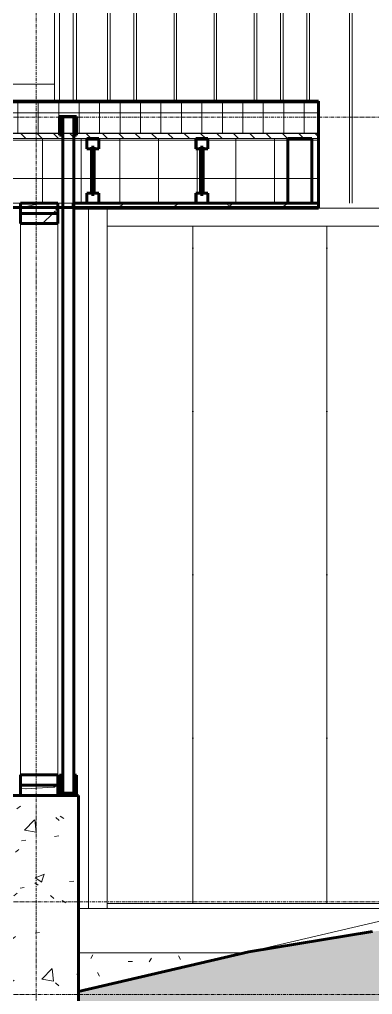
# Model space of a CAD drawing. Header units: inches. Extents: x -3207 to -1935, y -201 to 483.
# Drawn here: x -2334.2 to -2282.4, y 18.4 to 161.6 of the extents above; entities that cross this region are included whole.
import ezdxf

# ---------------------------------------------------------------- set-up
doc = ezdxf.new("R2010")
doc.units = ezdxf.units.IN
doc.header["$MEASUREMENT"] = 0
doc.linetypes.add('Grid Line 1_2_', pattern=[0.875, 0.5, -0.125, 0.125, -0.125])
for name, color, linetype, lineweight in [('A-CLNG', 13, 'Continuous', 18), ('A-CLNG-1', 13, 'Continuous', 60), ('A-CLNG-PATT-1', 13, 'Continuous', 9), ('A-FLOR', 192, 'Continuous', 18), ('A-FLOR-LEVL-1', 51, 'Grid Line 1_2_', 9), ('A-GLAZ-CWMG', 51, 'Continuous', 9), ('A-GLAZ-CWMG-1', 51, 'Continuous', 60), ('A-ROOF', 132, 'Continuous', 18), ('A-ROOF-1', 132, 'Continuous', 60), ('A-ROOF-PATT-1', 132, 'Continuous', 9), ('A-WALL', 113, 'Continuous', 18), ('A-WALL-1', 113, 'Continuous', 60), ('A-WALL-PATT-1', 111, 'Continuous', 9), ('C-TOPO', 7, 'Continuous', 9), ('C-TOPO-1', 7, 'Continuous', 60), ('I-WALL', 2, 'Continuous', 18), ('S-BEAM', 12, 'Continuous', 9), ('S-BEAM-1', 12, 'Continuous', 60), ('S-FNDN-1', 32, 'Continuous', 60), ('S-GRID-1', 1, 'Grid Line 1_2_', 9)]:
    doc.layers.add(name, color=color, linetype=linetype, lineweight=lineweight)
pattern_1 = [(355.236, (-2625.466, 130.98), (-263.999686, 24.001546), [2.89, -286.108]), (11.31, (-2622.586, 130.74), (96.00039, 24.00041), [3.671, -118.705]), (45, (-2618.986, 131.46), (0, 24.0006), [2.715, -31.226]), (46.848, (-2617.066, 133.38), (335.998039, 360.002359), [5.264, -521.098]), (12.995, (-2613.466, 137.22), (-215.999946, -48.001379), [3.202, -316.998]), (0, (-2610.346, 137.94), (24, 24), [6, -18]), (350.538, (-2604.346, 137.94), (-120.000217, 23.99977), [2.92, -143.067]), (354.289, (-2625.466, 137.46), (-215.999717, 24.001433), [2.412, -238.785]), (0, (-2623.066, 137.22), (24, 24), [3.6, -20.4]), (28.301, (-2619.466, 137.22), (263.999841, 144.000819), [3.544, -350.812]), (52.125, (-2616.346, 138.9), (-96.00035, -120.000279), [5.473, -268.169]), (39.289, (-2612.986, 143.22), (144.000322, 119.999016), [3.411, -337.693]), (6.34, (-2610.346, 145.38), (192.000086, 23.999), [4.347, -212.983]), (348.111, (-2606.026, 145.86), (-335.999111, 72.0018444), [4.66, -461.336]), (353.29, (-2625.466, 144.9), (216.000198, -24.000742), [4.108, -406.706]), (3.367, (-2621.386, 144.42), (384.000105, 24.003305), [4.087, -404.618]), (33.69, (-2617.306, 144.66), (-47.99962, -24.00016), [4.327, -82.207]), (47.49, (-2613.706, 147.06), (239.998435, 264.0019564), [3.907, -386.785]), (14.931, (-2611.066, 149.94), (264.000774, 71.998169), [3.726, -368.854]), (0, (-2607.466, 150.9), (24, 24), [2.88, -21.12]), (347.005, (-2604.586, 150.9), (215.999946, -48.001379), [3.202, -316.998]), (0, (-2618.026, 126.9), (24, 24), [0.063, -23.937]), (223.152, (-2614.666, 130.5), (360.002359, 335.998039), [5.264, -521.098]), (206.565, (-2618.506, 150.9), (-23.99974, -23.9997), [2.147, -51.519]), (188.13, (-2620.426, 149.94), (-144.000218, -23.999654), [3.394, -166.312]), (156.801, (-2623.786, 149.46), (-119.99995, 48.00137), [1.828, -180.951]), (26.565, (-2614.666, 130.5), (23.99974, 23.9997), [2.683, -50.982]), (6.71, (-2612.266, 131.7), (-216.000198, -24.000742), [4.108, -406.706]), (349.875, (-2608.186, 132.18), (407.9992525, -72.0020701), [6.826, -675.804]), (349.695, (-2625.466, 128.34), (144.000477, -24.000103), [2.683, -265.645]), (15.524, (-2622.826, 127.86), (-264.000139, -71.9991673), [4.484, -443.873]), (42.879, (-2618.506, 129.06), (-311.9990114, -288.0003535), [4.585, -453.934]), (34.695, (-2615.146, 132.18), (240.0000585, 167.9992156), [3.795, -375.679]), (9.462, (-2612.026, 134.34), (120.000217, 23.99977), [4.38, -141.607]), (353.418, (-2607.706, 135.06), (-408.0001485, 48.0004238), [6.281, -621.859]), (351.87, (-2625.466, 134.34), (-144.000218, 23.999654), [3.394, -166.312]), (11.31, (-2622.106, 133.86), (96.00039, 24.00041), [3.671, -118.705]), (42.51, (-2618.506, 134.58), (-264.0019564, -239.998435), [3.907, -386.785]), (45, (-2615.626, 137.22), (0, 24.0006), [4.412, -29.529]), (17.354, (-2612.506, 140.34), (-311.999979, -95.999553), [4.023, -398.29]), (356.633, (-2608.666, 141.54), (-384.000105, 24.003305), [4.087, -404.618]), (342.897, (-2604.586, 141.3), (239.999665, -72.00063), [3.264, -323.171]), (351.254, (-2625.466, 140.34), (168.000296, -23.999242), [3.157, -312.514]), (14.931, (-2622.346, 139.86), (264.000774, 71.998169), [3.726, -368.854]), (32.005, (-2618.746, 140.82), (-120.000722, -71.999341), [4.528, -221.887]), (49.899, (-2614.906, 143.22), (-264.0002635, -311.9996052), [5.961, -590.186]), (15.945, (-2611.066, 147.78), (-96.00064, -23.99911), [3.494, -171.228]), (353.991, (-2607.706, 148.74), (240.000235, -24.000218), [4.585, -453.934]), (336.801, (-2603.146, 148.26), (119.99995, -48.00137), [1.828, -180.951]), (350.538, (-2625.466, 147.54), (-120.000217, 23.99977), [2.92, -143.067]), (10.008, (-2622.586, 147.06), (264.00047, 47.999892), [4.143, -410.161]), (37.405, (-2618.506, 147.78), (312.0020274, 239.997904), [5.136, -508.486]), (29.055, (-2614.426, 126.9), (167.999253, 96.001016), [2.471, -244.624]), (10.784, (-2612.266, 128.1), (-384.0003557, -71.997667), [5.131, -507.931]), (352.875, (-2607.226, 129.06), (-168.000466, 24.000177), [5.805, -187.689])]
pattern_2 = [(0, (-2625.466, 126.9), (15.36, 3.84), [0.634, -10.886, 0.634, -10.886, -61.44]), (0, (-2625.466, 126.9), (15.36, 3.84), [-23.04, 0.634, -22.406, 0.634, -10.886, -26.88]), (0, (-2625.466, 126.9), (15.36, 3.84), [-57.6, 0.634, -7.046, 0.634, -18.566]), (120, (-2619.706, 128.82), (-11.005538, 11.38215), [0.634, -10.886, 0.634, -10.886, -61.44]), (120, (-2619.706, 128.82), (-11.005538, 11.38215), [-23.04, 0.634, -22.406, 0.634, -10.886, -26.88]), (120, (-2619.706, 128.82), (-11.005538, 11.38215), [-57.6, 0.634, -7.046, 0.634, -18.566]), (240, (-2617.786, 136.5), (-4.354462, -15.22215), [0.634, -10.886, 0.634, -10.886, -61.44]), (240, (-2617.786, 136.5), (-4.354462, -15.22215), [-23.04, 0.634, -22.406, 0.634, -10.886, -26.88]), (240, (-2617.786, 136.5), (-4.354462, -15.22215), [-57.6, 0.634, -7.046, 0.634, -18.566])]

# ---------------------------------------------------------------- blocks, each defined once
blk = doc.blocks.new('Rectangular Mullion - Profile_Polycarbonate_Lower-2020522-BUILDING SECTION - NORTH_SOUTH - LOOKING EAST2')
at = {"layer": 'A-GLAZ-CWMG'}
for p, q in [((-2416.65, 152.12), (-2329.09, 152.12)), ((-2329.09, 152.12), (-2329.09, 149.62))]:
    blk.add_line(p, q, dxfattribs=at)
blk = doc.blocks.new('Rectangular Mullion - Profile_Polycarbonate_right-2020525-BUILDING SECTION - NORTH_SOUTH - LOOKING EAST2')
at = {"layer": 'A-GLAZ-CWMG'}
for p, q in [((-2326.34, 238.2), (-2329.09, 235.67)), ((-2326.34, 238.2), (-2326.34, 149.62)), ((-2329.09, 149.62), (-2329.09, 235.67))]:
    blk.add_line(p, q, dxfattribs=at)
blk = doc.blocks.new('Rectangular Mullion - Profile_Polycarbonate_Upper and left-1623114-BUILDING SECTION - NORTH_SOUTH - LOOKING EAST2')
at = {"layer": 'A-GLAZ-CWMG-1'}
for p, q in [((-2328.34, 147.37), (-2328.34, 144.62)), ((-2325.84, 147.37), (-2328.34, 147.37)), ((-2328.27, 144.69), (-2328.27, 147.31)), ((-2328.27, 147.31), (-2325.9, 147.31)), ((-2325.9, 147.31), (-2325.9, 144.69)), ((-2325.84, 144.62), (-2325.84, 147.37)), ((-2327.9, 144.69), (-2328.27, 144.69)), ((-2327.84, 144.87), (-2327.9, 144.87)), ((-2327.9, 144.87), (-2327.9, 144.69)), ((-2327.84, 144.62), (-2327.84, 144.87)), ((-2326.2, 144.87), (-2326.26, 144.87)), ((-2326.26, 144.87), (-2326.26, 144.62)), ((-2326.2, 144.69), (-2326.2, 144.87)), ((-2325.9, 144.69), (-2326.2, 144.69)), ((-2328.34, 144.62), (-2327.84, 144.62)), ((-2326.26, 144.62), (-2325.84, 144.62))]:
    blk.add_line(p, q, dxfattribs=at)
blk = doc.blocks.new('Rectangular Mullion - Profile_Polycarbonate_Upper and left-2452946-BUILDING SECTION - NORTH_SOUTH - LOOKING EAST2')
at = {"layer": 'A-GLAZ-CWMG'}
for p, q in [((-2328.34, 238.1), (-2325.84, 238.1)), ((-2328.34, 149.62), (-2328.34, 238.1)), ((-2325.84, 238.1), (-2325.84, 149.62))]:
    blk.add_line(p, q, dxfattribs=at)
blk = doc.blocks.new('Rectangular Mullion - Stud - Base_Head-1810186-BUILDING SECTION - NORTH_SOUTH - LOOKING EAST2')
at = {"layer": 'A-GLAZ-CWMG'}
h = blk.add_hatch(dxfattribs=at)
h.set_pattern_fill('FP_14', color=256, style=0, pattern_type=2)
h.set_pattern_definition(pattern_1)
h.paths.add_polyline_path([(-2328.93, 133.12), (-2328.59, 133.12), (-2328.59, 134.62), (-2334.09, 134.62), (-2334.09, 133.12)], flags=0)
at = {"layer": 'A-GLAZ-CWMG-1'}
for p, q in [((-2328.59, 134.62), (-2334.09, 134.62)), ((-2334.09, 134.62), (-2334.09, 133.12)), ((-2328.59, 133.12), (-2328.59, 134.62)), ((-2334.09, 133.12), (-2328.59, 133.12))]:
    blk.add_line(p, q, dxfattribs=at)
blk = doc.blocks.new('Rectangular Mullion - Profile_Polycarbonate_Lower-2249733-BUILDING SECTION - NORTH_SOUTH - LOOKING EAST2')
at = {"layer": 'A-GLAZ-CWMG'}
for p, q in [((-2321.34, 31), (-2321.34, 31.75)), ((-2321.34, 31.75), (-2272.34, 31.75)), ((-2267.21, 31.75), (-2216.34, 31.75))]:
    blk.add_line(p, q, dxfattribs=at)
blk = doc.blocks.new('Rectangular Mullion - Profile_Polycarbonate_Upper and left-2231402-BUILDING SECTION - NORTH_SOUTH - LOOKING EAST2')
at = {"layer": 'A-GLAZ-CWMG'}
blk.add_line((-2321.34, 133.87), (-2321.34, 31), dxfattribs=at)
blk = doc.blocks.new('Rectangular Mullion - Stud - Base_Head-1810190-BUILDING SECTION - NORTH_SOUTH - LOOKING EAST2')
at = {"layer": 'A-GLAZ-CWMG'}
h = blk.add_hatch(dxfattribs=at)
h.set_pattern_fill('FP_25', color=256, style=0, pattern_type=2)
h.set_pattern_definition([(355.236, (-2625.466, 130.98), (-263.999686, 24.001546), [2.89, -286.108]), (11.31, (-2622.586, 130.74), (96.00039, 24.00041), [3.671, -118.705]), (45, (-2618.986, 131.46), (0, 24.0006), [2.715, -31.226]), (46.848, (-2617.066, 133.38), (335.998039, 360.002359), [5.264, -521.098]), (12.995, (-2613.466, 137.22), (-215.999946, -48.001379), [3.202, -316.998]), (0, (-2610.346, 137.94), (24, 24), [6, -18]), (350.538, (-2604.346, 137.94), (-120.000217, 23.99977), [2.92, -143.067]), (354.289, (-2625.466, 137.46), (-215.999717, 24.001433), [2.412, -238.785]), (0, (-2623.066, 137.22), (24, 24), [3.6, -20.4]), (28.301, (-2619.466, 137.22), (263.999841, 144.000819), [3.544, -350.812]), (52.125, (-2616.346, 138.9), (-96.00035, -120.000279), [5.473, -268.169]), (39.289, (-2612.986, 143.22), (144.000322, 119.999016), [3.411, -337.693]), (6.34, (-2610.346, 145.38), (192.000086, 23.999), [4.347, -212.983]), (348.111, (-2606.026, 145.86), (-335.999111, 72.0018444), [4.66, -461.336]), (353.29, (-2625.466, 144.9), (216.000198, -24.000742), [4.108, -406.706]), (3.366, (-2621.386, 144.42), (384.000524, 23.996603), [4.087, -404.618]), (33.69, (-2617.306, 144.66), (-47.99962, -24.00016), [4.327, -82.207]), (47.49, (-2613.706, 147.06), (239.998435, 264.0019564), [3.907, -386.785]), (14.931, (-2611.066, 149.94), (264.000774, 71.998169), [3.726, -368.854]), (0, (-2607.466, 150.9), (24, 24), [2.88, -21.12]), (347.005, (-2604.586, 150.9), (215.999946, -48.001379), [3.202, -316.998]), (0, (-2618.026, 126.9), (24, 24), [0.063, -23.937]), (223.152, (-2614.666, 130.5), (360.002359, 335.998039), [5.264, -521.098]), (206.565, (-2618.506, 150.9), (-23.99974, -23.9997), [2.147, -51.519]), (188.13, (-2620.426, 149.94), (-144.000218, -23.999654), [3.394, -166.312]), (156.801, (-2623.786, 149.46), (-119.99995, 48.00137), [1.828, -180.951]), (26.565, (-2614.666, 130.5), (23.99974, 23.9997), [2.683, -50.982]), (6.71, (-2612.266, 131.7), (-216.000198, -24.000742), [4.108, -406.706]), (349.875, (-2608.186, 132.18), (407.9992525, -72.0020701), [6.826, -675.804]), (349.695, (-2625.466, 128.34), (144.000477, -24.000103), [2.683, -265.645]), (15.524, (-2622.826, 127.86), (-264.000139, -71.9991673), [4.484, -443.873]), (42.879, (-2618.506, 129.06), (-311.9990114, -288.0003535), [4.585, -453.934]), (34.695, (-2615.146, 132.18), (240.0000585, 167.9992156), [3.795, -375.679]), (9.462, (-2612.026, 134.34), (120.000217, 23.99977), [4.38, -141.607]), (353.418, (-2607.706, 135.06), (-408.0001485, 48.0004238), [6.281, -621.859]), (351.87, (-2625.466, 134.34), (-144.000218, 23.999654), [3.394, -166.312]), (11.31, (-2622.106, 133.86), (96.00039, 24.00041), [3.671, -118.705]), (42.51, (-2618.506, 134.58), (-264.0019564, -239.998435), [3.907, -386.785]), (45, (-2615.626, 137.22), (0, 24.0006), [4.412, -29.529]), (17.354, (-2612.506, 140.34), (-311.999979, -95.999553), [4.023, -398.29]), (356.633, (-2608.666, 141.54), (-384.000105, 24.003305), [4.087, -404.618]), (342.897, (-2604.586, 141.3), (239.999665, -72.00063), [3.264, -323.171]), (351.254, (-2625.466, 140.34), (168.000296, -23.999242), [3.157, -312.514]), (14.931, (-2622.346, 139.86), (264.000774, 71.998169), [3.726, -368.854]), (32.005, (-2618.746, 140.82), (-120.000722, -71.999341), [4.528, -221.887]), (49.899, (-2614.906, 143.22), (-264.0002635, -311.9996052), [5.961, -590.186]), (15.945, (-2611.066, 147.78), (-96.00064, -23.99911), [3.494, -171.228]), (353.991, (-2607.706, 148.74), (240.000235, -24.000218), [4.585, -453.934]), (336.801, (-2603.146, 148.26), (119.99995, -48.00137), [1.828, -180.951]), (350.538, (-2625.466, 147.54), (-120.000217, 23.99977), [2.92, -143.067]), (10.008, (-2622.586, 147.06), (264.00047, 47.999892), [4.143, -410.161]), (37.405, (-2618.506, 147.78), (312.0020274, 239.997904), [5.136, -508.486]), (29.055, (-2614.426, 126.9), (167.999253, 96.001016), [2.471, -244.624]), (10.784, (-2612.266, 128.1), (-384.0003557, -71.997667), [5.131, -507.931]), (352.875, (-2607.226, 129.06), (-168.000466, 24.000177), [5.805, -187.689])])
h.paths.add_polyline_path([(-2328.93, 47.63), (-2328.59, 47.63), (-2328.59, 49.13), (-2334.09, 49.13), (-2334.09, 47.63)], flags=0)
at = {"layer": 'A-GLAZ-CWMG-1'}
for p, q in [((-2328.59, 49.13), (-2334.09, 49.13)), ((-2334.09, 49.13), (-2334.09, 47.63)), ((-2328.59, 47.63), (-2328.59, 49.13)), ((-2334.09, 47.63), (-2328.59, 47.63))]:
    blk.add_line(p, q, dxfattribs=at)
blk = doc.blocks.new('LVL-Laminated Veneer Lumber - _2_-1 3_4_ x 9 1_2_ LVL-2020596-BUILDING SECTION - NORTH_SOUTH - LOOKING EAST2')
at = {"layer": 'S-BEAM-1'}
for p, q in [((-2291.34, 144.12), (-2294.84, 144.12)), ((-2294.84, 144.12), (-2294.84, 134.62)), ((-2291.34, 134.62), (-2291.34, 144.12)), ((-2294.84, 134.62), (-2291.34, 134.62))]:
    blk.add_line(p, q, dxfattribs=at)
blk = doc.blocks.new('Plywood Web Joist - 9 1_2_ TJI110 _ 16_ O_C_-2020597-BUILDING SECTION - NORTH_SOUTH - LOOKING EAST2')
at = {"layer": 'S-BEAM-1'}
for p, q in [((-2308.34, 144.12), (-2308.34, 142.62)), ((-2306.59, 144.12), (-2308.34, 144.12)), ((-2306.59, 142.62), (-2306.59, 144.12)), ((-2308.34, 142.62), (-2307.65, 142.62)), ((-2307.65, 142.62), (-2307.65, 142.87)), ((-2307.65, 142.87), (-2307.27, 142.87)), ((-2307.65, 142.87), (-2307.65, 135.9)), ((-2307.27, 142.87), (-2307.65, 142.87)), ((-2307.27, 142.87), (-2307.27, 142.62)), ((-2307.27, 135.9), (-2307.27, 142.87)), ((-2307.27, 142.62), (-2306.59, 142.62)), ((-2307.65, 136.12), (-2308.34, 136.12)), ((-2308.34, 136.12), (-2308.34, 134.62)), ((-2307.65, 135.9), (-2307.65, 136.12)), ((-2306.59, 136.12), (-2307.27, 136.12)), ((-2307.27, 136.12), (-2307.27, 135.9)), ((-2306.59, 134.62), (-2306.59, 136.12)), ((-2307.27, 135.9), (-2307.65, 135.9)), ((-2307.65, 135.9), (-2307.27, 135.9)), ((-2308.34, 134.62), (-2306.59, 134.62))]:
    blk.add_line(p, q, dxfattribs=at)
blk = doc.blocks.new('Rectangular Mullion - Stud - Base_Head-1966215-BUILDING SECTION - NORTH_SOUTH - LOOKING EAST2')
at = {"layer": 'A-GLAZ-CWMG'}
h = blk.add_hatch(dxfattribs=at)
h.set_pattern_fill('FP_14', color=256, style=0, pattern_type=2)
h.set_pattern_definition(pattern_1)
h.paths.add_polyline_path([(-2328.93, 131.62), (-2328.59, 131.62), (-2328.59, 133.12), (-2334.09, 133.12), (-2334.09, 131.62)], flags=0)
at = {"layer": 'A-GLAZ-CWMG-1'}
for p, q in [((-2328.59, 133.12), (-2334.09, 133.12)), ((-2334.09, 133.12), (-2334.09, 131.62)), ((-2328.59, 131.62), (-2328.59, 133.12)), ((-2334.09, 131.62), (-2328.59, 131.62))]:
    blk.add_line(p, q, dxfattribs=at)
blk = doc.blocks.new('Rectangular Mullion - Profile_Polycarbonate_Upper and left-2249734-BUILDING SECTION - NORTH_SOUTH - LOOKING EAST2')
at = {"layer": 'A-GLAZ-CWMG'}
for p, q in [((-2321.34, 131.25), (-2321.34, 133.87)), ((-2272.34, 131.25), (-2321.34, 131.25)), ((-2216.34, 131.25), (-2267.21, 131.25))]:
    blk.add_line(p, q, dxfattribs=at)
blk = doc.blocks.new('Rectangular Mullion - Stud - Base_Head-V30-BUILDING SECTION - NORTH_SOUTH - LOOKING EAST2')
at = {"layer": 'A-GLAZ-CWMG'}
h = blk.add_hatch(dxfattribs=at)
h.set_pattern_fill('FP_14', color=256, style=0, pattern_type=2)
h.set_pattern_definition(pattern_1)
h.paths.add_polyline_path([(-2328.59, 49.13), (-2328.59, 50.63), (-2334.09, 50.63), (-2334.09, 49.13), (-2328.93, 49.13)], flags=0)
at = {"layer": 'A-GLAZ-CWMG-1'}
for p, q in [((-2328.59, 50.63), (-2334.09, 50.63)), ((-2334.09, 50.63), (-2334.09, 49.13)), ((-2328.59, 49.13), (-2328.59, 50.63)), ((-2334.09, 49.13), (-2328.59, 49.13))]:
    blk.add_line(p, q, dxfattribs=at)
blk = doc.blocks.new('Rectangular Mullion - Stud - Vertical-2452810-BUILDING SECTION - NORTH_SOUTH - LOOKING EAST2')
at = {"layer": 'A-GLAZ-CWMG'}
for p, q in [((-2334.09, 131.62), (-2334.09, 50.63)), ((-2328.59, 131.62), (-2328.59, 50.63))]:
    blk.add_line(p, q, dxfattribs=at)
blk = doc.blocks.new('Rectangular Mullion - Profile_Polycarbonate_Lower-1595359-BUILDING SECTION - NORTH_SOUTH - LOOKING EAST2')
at = {"layer": 'A-GLAZ-CWMG-1'}
for p, q in [((-2328.34, 50.62), (-2328.34, 47.87)), ((-2327.84, 50.62), (-2328.34, 50.62)), ((-2328.27, 47.94), (-2328.27, 50.56)), ((-2328.27, 50.56), (-2327.9, 50.56)), ((-2327.9, 50.56), (-2327.9, 50.37)), ((-2327.9, 50.37), (-2327.84, 50.37)), ((-2327.84, 50.37), (-2327.84, 50.62)), ((-2325.84, 50.62), (-2326.26, 50.62)), ((-2326.26, 50.62), (-2326.26, 50.37)), ((-2326.26, 50.37), (-2326.2, 50.37)), ((-2326.2, 50.37), (-2326.2, 50.56)), ((-2326.2, 50.56), (-2325.9, 50.56)), ((-2325.9, 50.56), (-2325.9, 47.94)), ((-2325.84, 47.87), (-2325.84, 50.62)), ((-2328.34, 47.87), (-2325.84, 47.87)), ((-2325.9, 47.94), (-2328.27, 47.94))]:
    blk.add_line(p, q, dxfattribs=at)

msp = doc.modelspace()

# ---------------------------------------------------------------- hatches: boundary and pattern name
at = {"layer": 'A-CLNG-PATT-1'}
h = msp.add_hatch(dxfattribs=at)
h.set_pattern_fill('FP_13', color=256, style=0, pattern_type=2)
h.set_pattern_definition([(216.87, (-2622.268, 134.897), (23.9897714, 15.993643), [3.998, -35.986]), (206.565, (-2617.47, 132.498), (-7.99708, -7.99662), [8.941, -8.941]), (198.435, (-2617.47, 128.499), (-15.993845, -7.997098), [5.058, -20.23])])
h.paths.add_polyline_path([(-2326.33668, 133.875), (-2290.33668, 133.875), (-2290.33668, 134.625), (-2326.33668, 134.625)], flags=0)
at = {"layer": 'A-ROOF-PATT-1'}
h = msp.add_hatch(dxfattribs=at)
h.set_pattern_fill('FP_24', color=256, style=0, pattern_type=2)
h.set_pattern_definition([(0, (-2625.466, 126.9), (0, 3), []), (90, (-2625.466, 126.9), (-3, 2e-16), [])])
h.paths.add_polyline_path([(-2290.33668, 144.875), (-2290.33668, 149.375), (-2427.33668, 149.375), (-2427.33668, 144.875), (-2310.76645, 144.875)], flags=0)
h = msp.add_hatch(dxfattribs=at)
h.set_pattern_fill('FP_8', color=256, style=0, pattern_type=2)
h.set_pattern_definition([(0, (-2625.466, 126.9), (0, 2.399), []), (315, (-2625.466, 126.9), (2.398506, 0), [3.393, -3.393]), (45, (-2625.466, 126.9), (2.398506, 0), [3.393, -3.393])])
h.paths.add_polyline_path([(-2290.33668, 144.125), (-2290.33668, 144.875), (-2427.33668, 144.875), (-2427.33668, 144.125), (-2310.76645, 144.125)], flags=0)
h = msp.add_hatch(dxfattribs=at)
h.set_pattern_fill('FP_27', color=256, style=0, pattern_type=2)
h.set_pattern_definition([(0, (-2625.466, 126.9), (0, 5.666), []), (90, (-2625.466, 126.9), (-5.666, 3e-16), [])])
h.paths.add_polyline_path([(-2383.41595, 134.625), (-2290.33668, 134.625), (-2290.33668, 144.125), (-2427.33668, 144.125), (-2427.33668, 134.625), (-2401.57832, 134.625)], flags=0)
h = msp.add_hatch(dxfattribs=at)
h.set_pattern_fill('FP_1', color=256, style=0, pattern_type=2)
h.set_pattern_definition(pattern_2)
h.paths.add_polyline_path([(-2290.33668, 134), (-2290.33668, 134.625), (-2427.33668, 134.625), (-2427.33668, 134), (-2310.76645, 134)], flags=0)
at = {"layer": 'A-WALL-PATT-1'}
h = msp.add_hatch(dxfattribs=at)
h.set_pattern_fill('FP_2', color=256, style=0, pattern_type=2)
h.set_pattern_definition([(90, (-2020.087, 122.25), (-51.125, 3e-15), [24, 0, 0, 0]), (90, (-2014.587, 122.25), (-51.125, 3e-15), [24, 0, 0, 0]), (90, (-2014.21, 122.25), (-51.125, 3e-15), [24, 0, 0, 0]), (90, (-2010.71, 122.25), (-51.125, 3e-15), [24, 0, 0, 0]), (90, (-2010.337, 122.25), (-51.125, 3e-15), [24, 0, 0, 0]), (90, (-2004.837, 122.25), (-51.125, 3e-15), [24, 0, 0, 0]), (90, (-2004.46, 122.25), (-51.125, 3e-15), [24, 0, 0, 0]), (90, (-1993.087, 122.25), (-51.125, 3e-15), [24, 0, 0, 0]), (90, (-1992.71, 122.25), (-51.125, 3e-15), [24, 0, 0, 0]), (90, (-1989.21, 122.25), (-51.125, 3e-15), [24, 0, 0, 0]), (90, (-1988.837, 122.25), (-51.125, 3e-15), [24, 0, 0, 0]), (90, (-1985.337, 122.25), (-51.125, 3e-15), [24, 0, 0, 0]), (90, (-1984.96, 122.25), (-51.125, 3e-15), [24, 0, 0, 0]), (90, (-1979.087, 122.25), (-51.125, 3e-15), [24, 0, 0, 0]), (90, (-1978.71, 122.25), (-51.125, 3e-15), [24, 0, 0, 0]), (90, (-1973.21, 122.25), (-51.125, 3e-15), [24, 0, 0, 0]), (90, (-1972.837, 122.25), (-51.125, 3e-15), [24, 0, 0, 0]), (90, (-1969.337, 122.25), (-51.125, 3e-15), [24, 0, 0, 0]), (90, (-1998.96, 122.25), (-51.125, 3e-15), [24, 0, 0, 0]), (90, (-1998.587, 122.25), (-51.125, 3e-15), [24, 0, 0, 0])])
h.paths.add_polyline_path([(-2334.33668, 133.875), (-2334.33668, 134), (-2335.58668, 134), (-2335.58668, 133.875)], flags=0)
h.paths.add_polyline_path([(-2327.83668, 133.875), (-2327.83668, 134), (-2328.58668, 134), (-2328.58668, 133.875)], flags=0)
h.paths.add_polyline_path([(-2129.1427, 134.625), (-2016.33668, 134.625), (-2016.33668, 265.89433), (-2526.16624, 265.89433), (-2307.77418, 247.69499), (-2307.77418, 236.65686), (-2326.33668, 238.20374), (-2326.33668, 238.0984), (-2325.83668, 238.0984), (-2325.83668, 149.625), (-2290.33668, 149.625), (-2290.33668, 134.625), (-2274.4417, 134.625)], flags=0)
h.paths.add_polyline_path([(-2049.89918, 179.125), (-2097.64918, 179.125), (-2097.64918, 227.125), (-2049.89918, 227.125), (-2049.89918, 179.77274)], flags=0)
h.paths.add_polyline_path([(-2528.71495, 248.75), (-2526.47398, 248.75), (-2527.61793, 249.96545), (-2528.76189, 248.75)], flags=0)
h.paths.add_polyline_path([(-2535.64918, 257.4821), (-2527.73179, 265.89433), (-2535.64918, 265.89433), (-2535.64918, 264.55623)], flags=0)
h = msp.add_hatch(dxfattribs=at)
h.set_pattern_fill('FP_15', color=256, style=0, pattern_type=2)
h.set_pattern_definition([(90, (-2307.364, 147.25), (-19.685, 1e-15), [24, 0, 0, 0])])
h.paths.add_polyline_path([(-2416.65063, 152.125), (-2329.08668, 152.125), (-2329.08668, 235.67337), (-2509.42887, 250.70189), (-2416.67763, 152.15369)], flags=0)
h = msp.add_hatch(dxfattribs=at)
h.set_pattern_fill('FP_16', color=256, style=0, pattern_type=2)
h.set_pattern_definition([(90, (-2190.714, 32), (-19.685, 1e-15), [24, 0, 0, 0])])
h.paths.add_polyline_path([(-2210.39918, 29.0625), (-2210.39918, 133.875), (-2211.21168, 133.875), (-2211.21168, 29.0625)], flags=0)
h.paths.add_polyline_path([(-2216.33668, 31.75), (-2216.33668, 131.25), (-2267.21168, 131.25), (-2267.21168, 31.75), (-2266.33668, 31.75)], flags=0)
h.paths.add_polyline_path([(-2274.33668, 31.75), (-2272.33668, 31.75), (-2272.33668, 131.25), (-2321.33668, 131.25), (-2321.33668, 31.75), (-2274.4417, 31.75)], flags=0)
h = msp.add_hatch(dxfattribs=at)
h.set_pattern_fill('FP_6', color=256, style=0, pattern_type=2)
h.set_pattern_definition([(50, (-2625.466, 126.9), (13.77135, -1.20496), [1.44, -15.84]), (355, (-2625.466, 126.9), (-2.6644, 14.4422), [1.152, -12.672]), (100.451, (-2624.319, 126.799), (11.10708, 13.23737), [1.224, -13.462]), (46.184, (-2625.466, 130.74), (20.4913, -3.17785), [2.16, -23.76]), (96.636, (-2623.759, 130.475), (17.9459, 18.7032), [1.836, -20.193]), (351.184, (-2625.466, 130.74), (17.9454, 18.7026), [1.728, -19.008]), (21, (-2623.546, 129.78), (11.46052, -7.73037), [1.44, -15.84]), (326, (-2623.546, 129.78), (4.67135, 13.92315), [1.152, -12.672]), (71.451, (-2622.591, 129.136), (16.13207, 6.19284), [1.224, -13.462]), (37.5, (-2625.466, 126.9), (0.23312, 6.39175), [0.634, -11.885, 0.634, -12.23, -12.72]), (37.5, (-2625.466, 126.9), (0.23312, 6.39175), [-25.382, 0.634, -12.086]), (7.5, (-2625.466, 126.9), (5.05073, 7.57304), [0.634, -6.701, 0.634, -11.597, -4.848]), (7.5, (-2625.466, 126.9), (5.05073, 7.57304), [-19.565, 0.634, -4.214]), (327.5, (-2629.748, 126.9), (10.24958, -0.43289), [0.634, -4.166, 0.634, -14.342, -19.872]), (327.5, (-2629.748, 126.9), (10.24958, -0.43289), [-19.776, 0.634, -19.238]), (317.5, (-2631.668, 126.9), (11.1974, 1.92214), [0.634, -5.606, 0.634, -9.312, -14.112]), (317.5, (-2631.668, 126.9), (11.1974, 1.92214), [-16.186, 0.634, -13.478])])
h.paths.add_polyline_path([(-2325.58668, -95.375), (-2325.58668, 47.625), (-2335.58668, 47.625), (-2335.58668, -95.375)], flags=0)
h = msp.add_hatch(dxfattribs=at)
h.set_pattern_fill('FP_1', color=256, style=0, pattern_type=2)
h.set_pattern_definition(pattern_2)
h.paths.add_polyline_path([(-2325.58668, 18.83383), (-2301.30119, 24.5), (-2325.58668, 24.5)], flags=0)
h.paths.add_polyline_path([(-2210.33668, 28.375), (-2210.33668, 29), (-2211.21168, 29), (-2211.21168, 28.58664), (-2215.41598, 28.58664), (-2211.21168, 28.41146)], flags=0)
h.paths.add_polyline_path([(-2216.33668, 28.625), (-2216.33668, 29), (-2225.33668, 29)], flags=0)
at = {"layer": 'C-TOPO'}
h = msp.add_hatch(color=256, dxfattribs=at)
h.paths.add_polyline_path([(-2296.50297, -196.92226), (-1983.8437, -196.92226), (-1983.8437, 19.18311), (-2036.42707, 21.89217), (-2039.82425, 21.82004), (-2096.71122, 22.80204), (-2097.8864, 22.71656), (-2174.58592, 25.66654), (-2176.34156, 25.58676), (-2273.93506, 28.20502), (-2278.21068, 27.98123), (-2282.44391, 27.63565), (-2300.58345, 24.66746), (-2325.58668, 18.83383), (-2325.58668, -95.375), (-2295.58668, -95.375), (-2295.58668, -109.375), (-2326.33668, -109.375), (-2326.33668, -196.92226), (-2298.9372, -196.92226)], flags=0)
h.paths.add_polyline_path([(-2125.51926, -86.79673), (-2126.22732, -86.74519), (-2126.73695, -86.64336), (-2127.28707, -86.4435), (-2127.76926, -86.17073), (-2128.16498, -85.83552), (-2128.45903, -85.45078), (-2128.64428, -85.00132), (-2128.70124, -84.59312), (-2128.62146, -84.09116), (-2128.38613, -83.61203), (-2128.00703, -83.17974), (-2127.50319, -82.81597), (-2126.89987, -82.53896), (-2126.14003, -82.35437), (-2125.51926, -82.29576), (-2124.62957, -82.26954), (-2123.87739, -82.32985), (-2123.3396, -82.44913), (-2122.81542, -82.64899), (-2122.34863, -82.92176), (-2121.96375, -83.25696), (-2121.67843, -83.64171), (-2121.50508, -84.06122), (-2121.45176, -84.49937), (-2121.54019, -85.00132), (-2121.7856, -85.48046), (-2122.17798, -85.91275), (-2122.70259, -86.27652), (-2123.34879, -86.55353), (-2123.92467, -86.70396), (-2124.8112, -86.77587)], flags=0)

# ---------------------------------------------------------------- linework, layer by layer
at = {"layer": 'A-CLNG'}
msp.add_line((-2016.33668, 133.875), (-2290.33668, 133.875), dxfattribs=at)
at = {"layer": 'A-CLNG-1'}
for p, q in [((-2290.33668, 134.625), (-2326.33668, 134.625)), ((-2326.33668, 134.625), (-2326.33668, 133.875)), ((-2326.33668, 133.875), (-2290.33668, 133.875)), ((-2290.33668, 133.875), (-2290.33668, 134.625))]:
    msp.add_line(p, q, dxfattribs=at)
at = {"layer": 'A-FLOR'}
for p, q in [((-2325.58668, 31), (-2272.33668, 31)), ((-2301.30119, 24.5), (-2325.58668, 24.5))]:
    msp.add_line(p, q, dxfattribs=at)
at = {"layer": 'A-FLOR-LEVL-1'}
for p, q in [((-1935.47917, 147.25), (-3194.57025, 147.25)), ((-1935.47917, 32), (-3194.57025, 32)), ((-1935.47917, 18.375), (-3194.57025, 18.375))]:
    msp.add_line(p, q, dxfattribs=at)
at = {"layer": 'A-ROOF'}
for p, q in [((-2427.33668, 149.375), (-2290.33668, 149.375)), ((-2427.33668, 144.875), (-2290.33668, 144.875)), ((-2427.33668, 144.125), (-2290.33668, 144.125)), ((-2427.33668, 134.625), (-2326.33668, 134.625))]:
    msp.add_line(p, q, dxfattribs=at)
at = {"layer": 'A-ROOF-1'}
for p, q in [((-2290.33668, 149.625), (-2427.33668, 149.625)), ((-2290.33668, 134.625), (-2290.33668, 149.625)), ((-2427.33668, 134), (-2290.33668, 134))]:
    msp.add_line(p, q, dxfattribs=at)
at = {"layer": 'A-WALL'}
msp.add_line((-2324.08668, 133.875), (-2324.08668, 31), dxfattribs=at)
at = {"layer": 'A-WALL-1'}
for p, q in [((-2327.83668, 147.3125), (-2327.83668, 47.9375)), ((-2326.26188, 147.3125), (-2327.83668, 147.3125)), ((-2326.26188, 47.9375), (-2326.26188, 147.3125)), ((-2327.83668, 47.9375), (-2326.26188, 47.9375))]:
    msp.add_line(p, q, dxfattribs=at)
at = {"layer": 'C-TOPO'}
for p, q in [((-2277.72784, 30), (-2300.58344, 24.66747)), ((-2300.58344, 24.66747), (-2282.44373, 27.63568)), ((-2300.58344, 24.66747), (-2325.58668, 18.83382))]:
    msp.add_line(p, q, dxfattribs=at)
at = {"layer": 'C-TOPO-1'}
for p, q in [((-2300.58345, 24.66746), (-2282.44391, 27.63565)), ((-2325.58668, 18.83383), (-2300.58345, 24.66746))]:
    msp.add_line(p, q, dxfattribs=at)
at = {"layer": 'I-WALL'}
msp.add_line((-2328.58668, 133.875), (-2327.83668, 133.875), dxfattribs=at)
at = {"layer": 'S-FNDN-1'}
for p, q in [((-2325.58668, 47.625), (-2335.58668, 47.625)), ((-2325.58668, -95.375), (-2325.58668, 47.625))]:
    msp.add_line(p, q, dxfattribs=at)
at = {"layer": 'S-GRID-1'}
msp.add_line((-2331.77418, -165.07357), (-2331.77418, 454.14485), dxfattribs=at)

# ---------------------------------------------------------------- block references
at = {"layer": 'A-GLAZ-CWMG'}
for name in ['Rectangular Mullion - Profile_Polycarbonate_right-2020525-BUILDING SECTION - NORTH_SOUTH - LOOKING EAST2', 'Rectangular Mullion - Profile_Polycarbonate_Upper and left-2452946-BUILDING SECTION - NORTH_SOUTH - LOOKING EAST2', 'Rectangular Mullion - Profile_Polycarbonate_Lower-2020522-BUILDING SECTION - NORTH_SOUTH - LOOKING EAST2', 'Rectangular Mullion - Profile_Polycarbonate_Upper and left-1623114-BUILDING SECTION - NORTH_SOUTH - LOOKING EAST2', 'Rectangular Mullion - Stud - Base_Head-1810186-BUILDING SECTION - NORTH_SOUTH - LOOKING EAST2', 'Rectangular Mullion - Profile_Polycarbonate_Upper and left-2231402-BUILDING SECTION - NORTH_SOUTH - LOOKING EAST2', 'Rectangular Mullion - Profile_Polycarbonate_Upper and left-2249734-BUILDING SECTION - NORTH_SOUTH - LOOKING EAST2', 'Rectangular Mullion - Stud - Base_Head-1966215-BUILDING SECTION - NORTH_SOUTH - LOOKING EAST2', 'Rectangular Mullion - Stud - Vertical-2452810-BUILDING SECTION - NORTH_SOUTH - LOOKING EAST2', 'Rectangular Mullion - Stud - Base_Head-V30-BUILDING SECTION - NORTH_SOUTH - LOOKING EAST2', 'Rectangular Mullion - Profile_Polycarbonate_Lower-1595359-BUILDING SECTION - NORTH_SOUTH - LOOKING EAST2', 'Rectangular Mullion - Stud - Base_Head-1810190-BUILDING SECTION - NORTH_SOUTH - LOOKING EAST2', 'Rectangular Mullion - Profile_Polycarbonate_Lower-2249733-BUILDING SECTION - NORTH_SOUTH - LOOKING EAST2']:
    msp.add_blockref(name, (0, 0), dxfattribs=at)
at = {"layer": 'S-BEAM'}
for name, p in [('Plywood Web Joist - 9 1_2_ TJI110 _ 16_ O_C_-2020597-BUILDING SECTION - NORTH_SOUTH - LOOKING EAST2', (-16, 0)), ('Plywood Web Joist - 9 1_2_ TJI110 _ 16_ O_C_-2020597-BUILDING SECTION - NORTH_SOUTH - LOOKING EAST2', (0, 0)), ('LVL-Laminated Veneer Lumber - _2_-1 3_4_ x 9 1_2_ LVL-2020596-BUILDING SECTION - NORTH_SOUTH - LOOKING EAST2', (0, 0))]:
    msp.add_blockref(name, p, dxfattribs=at)

doc.saveas('drawing.dxf')
